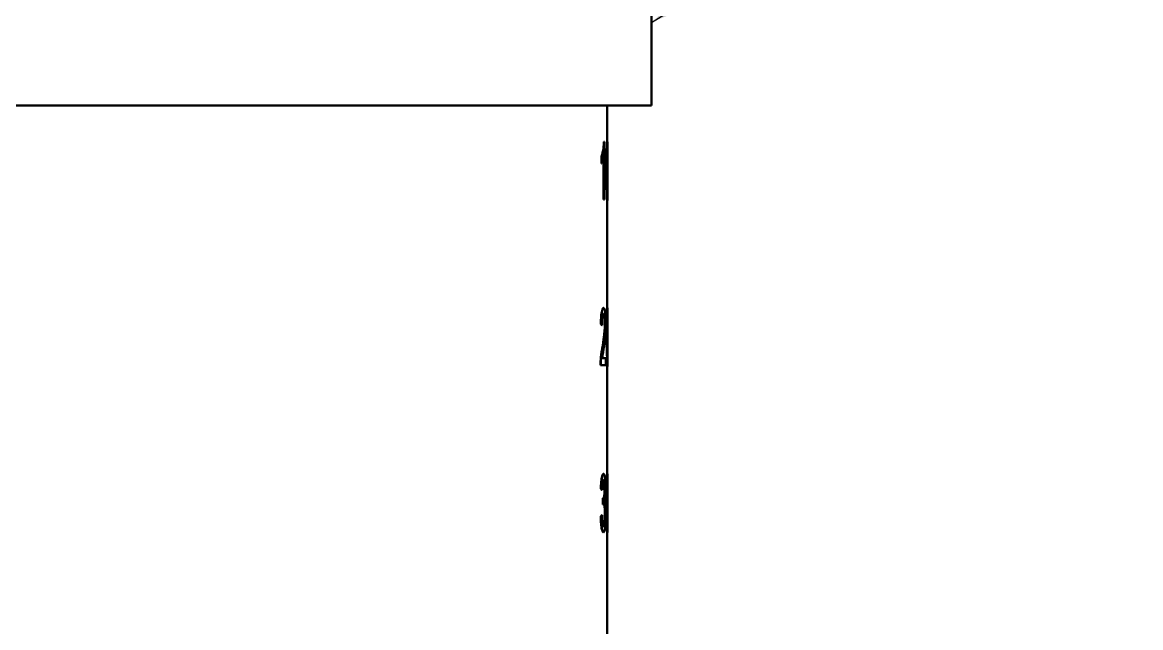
# Model space of a CAD drawing. Header units: millimetres. Extents: x -2015 to 3360, y -4745 to 2376.
# Drawn here: x 2660.6 to 2727.8, y 1771.9 to 1808.3 of the extents above; entities that cross this region are included whole.
import ezdxf

# ---------------------------------------------------------------- set-up
doc = ezdxf.new("R2010")
doc.units = ezdxf.units.MM
doc.header["$LTSCALE"] = 8
doc.layers.add('Symbol (ISO)', color=7, linetype='Continuous', lineweight=25)
doc.layers.add('Visible (ISO)', color=7, linetype='Continuous', lineweight=50)
doc.styles.add('Note Text (ISO)', font='tahoma.ttf')
doc.dimstyles.new('Default - Method 1b (ISO)$7', dxfattribs={"dimscale": 8, "dimtxt": 3.5, "dimasz": 2.5, "dimexe": 3.175, "dimexo": 0, "dimgap": 0.762, "dimtad": 1, "dimtoh": 1, "dimrnd": 1e-08, "dimtxsty": 'Note Text (ISO)', "dimcen": 0.09, "dimdle": 10, "dimclrd": 256, "dimclre": 256, "dimclrt": 256, "dimazin": 2, "dimtfac": 1, "dimtmove": 0, "dimatfit": 3, "dimfxl": 1, "dimtolj": 1, "dimlwd": -1, "dimlwe": -1, "dimarcsym": 0})

msp = doc.modelspace()

# ---------------------------------------------------------------- linework, layer by layer
at = {"layer": 'Visible (ISO)'}
for p, q in [((2698.443, 1818.305), (2698.443, 1808.305)), ((2698.443, 1808.305), (2698.443, 1803.305)), ((2653.443, 1803.305), (2698.443, 1803.305)), ((2695.793, 1803.305), (2695.793, 1801.112)), ((2695.59, 1801.112), (2695.6, 1801.112)), ((2695.632, 1801.112), (2695.6, 1801.112)), ((2695.632, 1801.112), (2695.632, 1797.664)), ((2695.792, 1801.112), (2695.802, 1801.112)), ((2695.803, 1800.715), (2695.803, 1801.076)), ((2695.571, 1797.664), (2695.571, 1800.27)), ((2695.581, 1797.664), (2695.581, 1800.338)), ((2695.793, 1800.456), (2695.793, 1798.259)), ((2695.448, 1799.823), (2695.448, 1800.242)), ((2695.448, 1800.242), (2695.458, 1800.242)), ((2695.448, 1799.823), (2695.458, 1799.823)), ((2695.458, 1799.823), (2695.458, 1800.242)), ((2695.571, 1797.664), (2695.581, 1797.664)), ((2695.581, 1797.664), (2695.632, 1797.664)), ((2695.792, 1797.599), (2695.802, 1797.599)), ((2695.793, 1797.599), (2695.793, 1791.134)), ((2695.803, 1797.624), (2695.803, 1798.006)), ((2695.567, 1791.134), (2695.577, 1791.134)), ((2695.792, 1791.134), (2695.802, 1791.134)), ((2695.803, 1790.737), (2695.803, 1791.098)), ((2695.793, 1790.478), (2695.793, 1788.281)), ((2695.398, 1790.151), (2695.408, 1790.151)), ((2695.468, 1790.103), (2695.478, 1790.103)), ((2695.384, 1787.686), (2695.393, 1787.686)), ((2695.393, 1787.686), (2695.695, 1787.686)), ((2695.695, 1788.105), (2695.491, 1788.105)), ((2695.695, 1788.105), (2695.695, 1787.686)), ((2695.792, 1787.621), (2695.802, 1787.621)), ((2695.793, 1787.621), (2695.793, 1781.156)), ((2695.803, 1787.646), (2695.803, 1788.028)), ((2695.559, 1781.156), (2695.569, 1781.156)), ((2695.792, 1781.156), (2695.802, 1781.156)), ((2695.803, 1780.759), (2695.803, 1781.12)), ((2695.402, 1780.266), (2695.412, 1780.266)), ((2695.471, 1780.189), (2695.481, 1780.189)), ((2695.793, 1780.5), (2695.793, 1778.302)), ((2695.532, 1779.706), (2695.542, 1779.706)), ((2695.634, 1779.565), (2695.634, 1779.555)), ((2695.525, 1779.319), (2695.535, 1779.319)), ((2695.395, 1778.616), (2695.404, 1778.616)), ((2695.465, 1778.674), (2695.474, 1778.674)), ((2695.561, 1777.643), (2695.571, 1777.643)), ((2695.792, 1777.643), (2695.802, 1777.643)), ((2695.793, 1777.643), (2695.793, 1771.178)), ((2695.803, 1777.668), (2695.803, 1778.049))]:
    msp.add_line(p, q, dxfattribs=at)
for centre, major_axis, ratio, start_param, end_param in [((2695.93, 1799.353), (0, 6.485), 0.020231, 1.493217, 1.570732), ((2696.033, 1799.353), (0, -6.213), 0.03961, 4.712454, 4.792693), ((2695.796, 1798.24), (0.006, -0.286), 0.012188, 5.881178, 6.282863), ((2676.099, 1790.127), (19.694, -0.508), 0.130897, 0.185372, 0.20396), ((2676.099, 1790.127), (19.704, -0.508), 0.130831, 0.18537, 0.203958), ((2695.93, 1789.375), (0, 6.485), 0.020231, 1.493217, 1.570732), ((2696.033, 1789.375), (0, -6.213), 0.03961, 4.712454, 4.792693), ((2695.796, 1788.262), (0.006, -0.286), 0.012188, 5.881178, 6.282863), ((2695.557, 1780.51), (-0.004, -0.291), 0.191927, 2.770928, 3.057857), ((2695.567, 1780.51), (-0.004, -0.291), 0.192037, 2.770793, 3.144147), ((2675.587, 1780.227), (20.205, -0.819), 0.203825, 0.18703, 0.205376), ((2675.588, 1780.227), (20.215, -0.819), 0.203724, 0.187025, 0.205372), ((1562.407, 1779.339), (-81.704, -1354.073), 0.834843, 1.621113, 1.621398), ((2695.304, 1781.81), (0.234, -2.104), 0.162796, 6.265102, 6.332271), ((1662.967, 1780.282), (-62.825, -1292.778), 0.79745, 1.608786, 1.609085), ((2695.346, 1781.513), (0.202, -1.807), 0.175645, 6.263566, 6.336098), ((2695.518, 1780.464), (0.029, -0.755), 0.158979, 0.06253, 0.181432), ((2695.533, 1780.349), (0.024, -0.64), 0.172194, 0.065883, 0.19562), ((2695.56, 1780.062), (0.006, -0.347), 0.168335, 0.199099, 0.400256), ((2695.589, 1780.148), (-0.004, -0.371), 0.131391, 1.10236, 1.382204), ((2695.93, 1779.397), (0, 6.485), 0.020231, 1.493217, 1.570732), ((2695.447, 1777.753), (-0.151, -1.606), 0.157964, 3.286211, 3.378888), ((2696.033, 1779.397), (0, -6.213), 0.03961, 4.712454, 4.792693), ((2675.943, 1778.645), (19.85, 0.621), 0.157223, 6.077548, 6.09606), ((2675.943, 1778.645), (19.86, 0.621), 0.157144, 6.07755, 6.096063), ((2695.796, 1778.284), (0.006, -0.286), 0.012188, 5.881178, 6.282863)]:
    msp.add_ellipse(centre, major_axis=major_axis, ratio=ratio, start_param=start_param, end_param=end_param, dxfattribs=at)
for points, knots in [([(2695.556, 1800.756), (2695.563, 1800.81), (2695.57, 1800.867), (2695.581, 1800.986), (2695.586, 1801.048), (2695.59, 1801.112)], [0, 0, 0, 0, 0.02118528, 0.02118528, 0.04215788, 0.04215788, 0.04215788, 0.04215788]), ([(2695.566, 1800.756), (2695.573, 1800.81), (2695.579, 1800.867), (2695.591, 1800.986), (2695.595, 1801.048), (2695.6, 1801.112)], [0, 0, 0, 0, 0.02118948, 0.02118948, 0.04216469, 0.04216469, 0.04216469, 0.04216469]), ([(2695.772, 1800.677), (2695.774, 1800.76), (2695.777, 1800.836), (2695.78, 1800.9), (2695.783, 1800.965), (2695.785, 1801.018), (2695.788, 1801.057)], [-2.6561201, -2.6561201, -2.6561201, -2.6561201, -2.3272292, -2.3272292, -2.3272292, -1.9983383, -1.9983383, -1.9983383, -1.9983383]), ([(2695.782, 1800.677), (2695.784, 1800.761), (2695.787, 1800.836), (2695.793, 1800.965), (2695.795, 1801.018), (2695.798, 1801.057)], [0, 0, 0, 0, 0.02907119, 0.02907119, 0.05883924, 0.05883924, 0.05883924, 0.05883924]), ([(2695.798, 1801.057), (2695.799, 1801.075), (2695.8, 1801.089), (2695.801, 1801.107), (2695.802, 1801.112), (2695.802, 1801.112)], [0, 0, 0, 0, 0.014091, 0.014091, 0.02827231, 0.02827231, 0.02827231, 0.02827231]), ([(2695.802, 1801.112), (2695.803, 1801.112), (2695.803, 1801.108), (2695.803, 1801.094), (2695.803, 1801.086), (2695.803, 1801.076)], [0, 0, 0, 0, 0.01087225, 0.01087225, 0.01935181, 0.01935181, 0.01935181, 0.01935181]), ([(2695.764, 1800.266), (2695.765, 1800.338), (2695.766, 1800.408), (2695.769, 1800.546), (2695.77, 1800.613), (2695.772, 1800.677)], [0, 0, 0, 0, 0.02195783, 0.02195783, 0.04408733, 0.04408733, 0.04408733, 0.04408733]), ([(2695.769, 1799.353), (2695.769, 1799.506), (2695.769, 1799.659), (2695.771, 1799.964), (2695.773, 1800.116), (2695.774, 1800.266)], [0, 0, 0, 0, 0.04594796, 0.04594796, 0.09196619, 0.09196619, 0.09196619, 0.09196619]), ([(2695.774, 1800.266), (2695.775, 1800.338), (2695.776, 1800.408), (2695.779, 1800.546), (2695.78, 1800.613), (2695.782, 1800.677)], [0, 0, 0, 0, 0.02195878, 0.02195878, 0.04409052, 0.04409052, 0.04409052, 0.04409052]), ([(2695.793, 1800.424), (2695.792, 1800.368), (2695.791, 1800.311), (2695.79, 1800.195), (2695.789, 1800.136), (2695.789, 1800.076)], [0, 0, 0, 0, 0.0182188, 0.0182188, 0.03633571, 0.03633571, 0.03633571, 0.03633571]), ([(2695.802, 1800.757), (2695.802, 1800.757), (2695.802, 1800.754), (2695.801, 1800.741), (2695.8, 1800.732), (2695.8, 1800.719)], [0, 0, 0, 0, 0.00835341, 0.00835341, 0.01663391, 0.01663391, 0.01663391, 0.01663391]), ([(2695.8, 1800.168), (2695.8, 1800.222), (2695.801, 1800.274), (2695.801, 1800.377), (2695.801, 1800.428), (2695.802, 1800.477)], [0, 0, 0, 0, 0.01633595, 0.01633595, 0.03276173, 0.03276173, 0.03276173, 0.03276173]), ([(2695.803, 1800.733), (2695.803, 1800.741), (2695.803, 1800.747), (2695.803, 1800.755), (2695.802, 1800.757), (2695.802, 1800.757)], [0, 0, 0, 0, 0.00749917, 0.00749917, 0.01503178, 0.01503178, 0.01503178, 0.01503178]), ([(2695.802, 1800.477), (2695.802, 1800.501), (2695.802, 1800.525), (2695.802, 1800.57), (2695.802, 1800.591), (2695.803, 1800.612)], [0, 0, 0, 0, 0.00814539, 0.00814539, 0.01637582, 0.01637582, 0.01637582, 0.01637582]), ([(2695.803, 1800.612), (2695.803, 1800.639), (2695.803, 1800.663), (2695.803, 1800.704), (2695.803, 1800.721), (2695.803, 1800.733)], [0, 0, 0, 0, 0.01121573, 0.01121573, 0.02263574, 0.02263574, 0.02263574, 0.02263574]), ([(2695.542, 1800.112), (2695.53, 1800.055), (2695.517, 1800.003), (2695.489, 1799.907), (2695.474, 1799.862), (2695.458, 1799.823)], [0, 0, 0, 0, 0.02798235, 0.02798235, 0.05618723, 0.05618723, 0.05618723, 0.05618723]), ([(2695.789, 1800.076), (2695.788, 1799.956), (2695.788, 1799.836), (2695.787, 1799.595), (2695.787, 1799.474), (2695.787, 1799.353)], [0, 0, 0, 0, 0.0362469, 0.0362469, 0.07249386, 0.07249386, 0.07249386, 0.07249386]), ([(2695.799, 1799.855), (2695.799, 1799.908), (2695.799, 1799.96), (2695.8, 1800.065), (2695.8, 1800.117), (2695.8, 1800.168)], [0, 0, 0, 0, 0.01585173, 0.01585173, 0.03170337, 0.03170337, 0.03170337, 0.03170337]), ([(2695.795, 1797.77), (2695.792, 1797.882), (2695.789, 1798.001), (2695.783, 1798.252), (2695.78, 1798.382), (2695.775, 1798.651), (2695.773, 1798.788), (2695.77, 1799.069), (2695.769, 1799.211), (2695.769, 1799.353)], [0, 0, 0, 0, 0.0436851, 0.0436851, 0.0868429, 0.0868429, 0.129592, 0.129592, 0.1722832, 0.1722832, 0.1722832, 0.1722832]), ([(2695.8, 1798.626), (2695.799, 1798.746), (2695.799, 1798.867), (2695.799, 1799.11), (2695.799, 1799.231), (2695.799, 1799.353)], [0, 0, 0, 0, 0.0364797, 0.0364797, 0.07295946, 0.07295946, 0.07295946, 0.07295946]), ([(2695.788, 1798.855), (2695.788, 1798.803), (2695.788, 1798.751), (2695.789, 1798.647), (2695.789, 1798.595), (2695.79, 1798.544)], [0, 0, 0, 0, 0.01574971, 0.01574971, 0.03149932, 0.03149932, 0.03149932, 0.03149932]), ([(2695.79, 1798.544), (2695.79, 1798.491), (2695.791, 1798.438), (2695.792, 1798.335), (2695.793, 1798.284), (2695.793, 1798.235)], [0, 0, 0, 0, 0.01636565, 0.01636565, 0.03281947, 0.03281947, 0.03281947, 0.03281947]), ([(2695.793, 1798.235), (2695.794, 1798.21), (2695.794, 1798.187), (2695.795, 1798.142), (2695.796, 1798.12), (2695.796, 1798.1)], [0, 0, 0, 0, 0.00816866, 0.00816866, 0.016422, 0.016422, 0.016422, 0.016422]), ([(2695.801, 1798.282), (2695.801, 1798.336), (2695.801, 1798.393), (2695.8, 1798.508), (2695.8, 1798.567), (2695.8, 1798.626)], [0, 0, 0, 0, 0.0180603, 0.0180603, 0.03601367, 0.03601367, 0.03601367, 0.03601367]), ([(2695.803, 1797.992), (2695.803, 1798.023), (2695.803, 1798.065), (2695.802, 1798.163), (2695.802, 1798.22), (2695.801, 1798.282)], [0, 0, 0, 0, 0.02103243, 0.02103243, 0.04155381, 0.04155381, 0.04155381, 0.04155381]), ([(2695.792, 1797.599), (2695.791, 1797.599), (2695.79, 1797.615), (2695.789, 1797.644), (2695.788, 1797.674), (2695.786, 1797.717), (2695.785, 1797.77)], [1.5707963, 1.5707963, 1.5707963, 1.5707963, 2.0280071, 2.0280071, 2.0280071, 2.4852179, 2.4852179, 2.4852179, 2.4852179]), ([(2695.802, 1797.599), (2695.802, 1797.599), (2695.801, 1797.603), (2695.8, 1797.618), (2695.8, 1797.63), (2695.798, 1797.659), (2695.798, 1797.677), (2695.796, 1797.72), (2695.795, 1797.744), (2695.795, 1797.77)], [0, 0, 0, 0, 0.01084531, 0.01084531, 0.02160922, 0.02160922, 0.03223192, 0.03223192, 0.04267677, 0.04267677, 0.04267677, 0.04267677]), ([(2695.796, 1798.1), (2695.797, 1798.072), (2695.798, 1798.047), (2695.799, 1798.006), (2695.8, 1797.989), (2695.8, 1797.977)], [0, 0, 0, 0, 0.01135824, 0.01135824, 0.0229261, 0.0229261, 0.0229261, 0.0229261]), ([(2695.802, 1797.954), (2695.802, 1797.954), (2695.803, 1797.957), (2695.803, 1797.97), (2695.803, 1797.979), (2695.803, 1797.992)], [0, 0, 0, 0, 0.00840975, 0.00840975, 0.01674845, 0.01674845, 0.01674845, 0.01674845]), ([(2695.803, 1797.624), (2695.803, 1797.62), (2695.803, 1797.617), (2695.803, 1797.604), (2695.803, 1797.599), (2695.802, 1797.599)], [0.00946468, 0.00946468, 0.00946468, 0.00946468, 0.0142434, 0.0142434, 0.02857688, 0.02857688, 0.02857688, 0.02857688]), ([(2695.772, 1790.699), (2695.774, 1790.782), (2695.777, 1790.858), (2695.78, 1790.922), (2695.783, 1790.986), (2695.785, 1791.04), (2695.788, 1791.079)], [-2.6561201, -2.6561201, -2.6561201, -2.6561201, -2.3272292, -2.3272292, -2.3272292, -1.9983383, -1.9983383, -1.9983383, -1.9983383]), ([(2695.782, 1790.699), (2695.784, 1790.783), (2695.787, 1790.858), (2695.793, 1790.987), (2695.795, 1791.04), (2695.798, 1791.079)], [0, 0, 0, 0, 0.02907119, 0.02907119, 0.05883924, 0.05883924, 0.05883924, 0.05883924]), ([(2695.798, 1791.079), (2695.799, 1791.097), (2695.8, 1791.11), (2695.801, 1791.129), (2695.802, 1791.134), (2695.802, 1791.134)], [0, 0, 0, 0, 0.014091, 0.014091, 0.02827231, 0.02827231, 0.02827231, 0.02827231]), ([(2695.802, 1791.134), (2695.803, 1791.134), (2695.803, 1791.13), (2695.803, 1791.116), (2695.803, 1791.108), (2695.803, 1791.098)], [0, 0, 0, 0, 0.01087225, 0.01087225, 0.01935181, 0.01935181, 0.01935181, 0.01935181]), ([(2695.408, 1790.151), (2695.409, 1790.241), (2695.412, 1790.331), (2695.422, 1790.506), (2695.428, 1790.591), (2695.436, 1790.673)], [0, 0, 0, 0, 0.02710027, 0.02710027, 0.05439529, 0.05439529, 0.05439529, 0.05439529]), ([(2695.491, 1790.47), (2695.487, 1790.412), (2695.484, 1790.351), (2695.479, 1790.228), (2695.478, 1790.165), (2695.478, 1790.103)], [0, 0, 0, 0, 0.0189399, 0.0189399, 0.03777382, 0.03777382, 0.03777382, 0.03777382]), ([(2695.508, 1790.61), (2695.504, 1790.589), (2695.501, 1790.567), (2695.496, 1790.52), (2695.493, 1790.496), (2695.491, 1790.47)], [0, 0, 0, 0, 0.00850031, 0.00850031, 0.01688808, 0.01688808, 0.01688808, 0.01688808]), ([(2695.545, 1790.748), (2695.539, 1790.734), (2695.532, 1790.715), (2695.519, 1790.668), (2695.513, 1790.641), (2695.508, 1790.61)], [0, 0, 0, 0, 0.01338593, 0.01338593, 0.02654888, 0.02654888, 0.02654888, 0.02654888]), ([(2695.575, 1790.779), (2695.57, 1790.779), (2695.565, 1790.777), (2695.555, 1790.766), (2695.55, 1790.759), (2695.545, 1790.748)], [0, 0, 0, 0, 0.00962828, 0.00962828, 0.01921426, 0.01921426, 0.01921426, 0.01921426]), ([(2695.612, 1790.721), (2695.607, 1790.74), (2695.601, 1790.754), (2695.589, 1790.774), (2695.582, 1790.779), (2695.575, 1790.779)], [0, 0, 0, 0, 0.01308837, 0.01308837, 0.02628529, 0.02628529, 0.02628529, 0.02628529]), ([(2695.623, 1790.611), (2695.62, 1790.634), (2695.617, 1790.654), (2695.61, 1790.691), (2695.606, 1790.707), (2695.603, 1790.721)], [0, 0, 0, 0, 0.00922827, 0.00922827, 0.01858188, 0.01858188, 0.01858188, 0.01858188]), ([(2695.633, 1790.611), (2695.63, 1790.634), (2695.627, 1790.654), (2695.62, 1790.691), (2695.616, 1790.707), (2695.612, 1790.721)], [0, 0, 0, 0, 0.00923096, 0.00923096, 0.01858811, 0.01858811, 0.01858811, 0.01858811]), ([(2695.635, 1790.477), (2695.633, 1790.501), (2695.632, 1790.525), (2695.628, 1790.57), (2695.625, 1790.591), (2695.623, 1790.611)], [0, 0, 0, 0, 0.00815466, 0.00815466, 0.01640091, 0.01640091, 0.01640091, 0.01640091]), ([(2695.645, 1790.477), (2695.643, 1790.501), (2695.642, 1790.525), (2695.638, 1790.57), (2695.635, 1790.591), (2695.633, 1790.611)], [0, 0, 0, 0, 0.00815574, 0.00815574, 0.01640368, 0.01640368, 0.01640368, 0.01640368]), ([(2695.643, 1790.187), (2695.643, 1790.237), (2695.643, 1790.286), (2695.64, 1790.384), (2695.638, 1790.432), (2695.635, 1790.477)], [0, 0, 0, 0, 0.01497117, 0.01497117, 0.03004725, 0.03004725, 0.03004725, 0.03004725]), ([(2695.639, 1789.968), (2695.641, 1790.004), (2695.642, 1790.04), (2695.643, 1790.113), (2695.643, 1790.15), (2695.643, 1790.187)], [0, 0, 0, 0, 0.01110453, 0.01110453, 0.02217218, 0.02217218, 0.02217218, 0.02217218]), ([(2695.653, 1790.187), (2695.653, 1790.237), (2695.653, 1790.286), (2695.65, 1790.384), (2695.648, 1790.432), (2695.645, 1790.477)], [0, 0, 0, 0, 0.01497135, 0.01497135, 0.03004836, 0.03004836, 0.03004836, 0.03004836]), ([(2695.649, 1789.968), (2695.65, 1790.004), (2695.651, 1790.04), (2695.653, 1790.113), (2695.653, 1790.15), (2695.653, 1790.187)], [0, 0, 0, 0, 0.01110487, 0.01110487, 0.02217261, 0.02217261, 0.02217261, 0.02217261]), ([(2695.695, 1790.182), (2695.695, 1790.259), (2695.694, 1790.336), (2695.691, 1790.486), (2695.688, 1790.559), (2695.684, 1790.629)], [-0.04608364, -0.04608364, -0.04608364, -0.04608364, -0.02304046, -0.02304046, 0, 0, 0, 0]), ([(2695.692, 1789.928), (2695.692, 1789.935), (2695.692, 1789.943), (2695.694, 1790.026), (2695.695, 1790.104), (2695.695, 1790.182)], [-0.02572457, -0.02572457, -0.02572457, -0.02572457, -0.02338672, -0.02338672, 0, 0, 0, 0]), ([(2695.764, 1790.288), (2695.765, 1790.36), (2695.766, 1790.43), (2695.769, 1790.568), (2695.77, 1790.635), (2695.772, 1790.699)], [0, 0, 0, 0, 0.02195783, 0.02195783, 0.04408733, 0.04408733, 0.04408733, 0.04408733]), ([(2695.769, 1789.375), (2695.769, 1789.528), (2695.769, 1789.681), (2695.771, 1789.986), (2695.773, 1790.138), (2695.774, 1790.288)], [0, 0, 0, 0, 0.04594796, 0.04594796, 0.09196619, 0.09196619, 0.09196619, 0.09196619]), ([(2695.774, 1790.288), (2695.775, 1790.36), (2695.776, 1790.43), (2695.779, 1790.568), (2695.78, 1790.635), (2695.782, 1790.699)], [0, 0, 0, 0, 0.02195878, 0.02195878, 0.04409052, 0.04409052, 0.04409052, 0.04409052]), ([(2695.793, 1790.446), (2695.792, 1790.39), (2695.791, 1790.333), (2695.79, 1790.217), (2695.789, 1790.157), (2695.789, 1790.098)], [0, 0, 0, 0, 0.0182188, 0.0182188, 0.03633571, 0.03633571, 0.03633571, 0.03633571]), ([(2695.799, 1789.877), (2695.799, 1789.93), (2695.799, 1789.982), (2695.8, 1790.087), (2695.8, 1790.139), (2695.8, 1790.19)], [0, 0, 0, 0, 0.01585173, 0.01585173, 0.03170337, 0.03170337, 0.03170337, 0.03170337]), ([(2695.802, 1790.779), (2695.802, 1790.779), (2695.802, 1790.776), (2695.801, 1790.763), (2695.8, 1790.754), (2695.8, 1790.741)], [0, 0, 0, 0, 0.00835341, 0.00835341, 0.01663391, 0.01663391, 0.01663391, 0.01663391]), ([(2695.8, 1790.19), (2695.8, 1790.244), (2695.801, 1790.296), (2695.801, 1790.399), (2695.801, 1790.45), (2695.802, 1790.499)], [0, 0, 0, 0, 0.01633595, 0.01633595, 0.03276173, 0.03276173, 0.03276173, 0.03276173]), ([(2695.803, 1790.755), (2695.803, 1790.763), (2695.803, 1790.769), (2695.803, 1790.777), (2695.802, 1790.779), (2695.802, 1790.779)], [0, 0, 0, 0, 0.00749917, 0.00749917, 0.01503178, 0.01503178, 0.01503178, 0.01503178]), ([(2695.802, 1790.499), (2695.802, 1790.523), (2695.802, 1790.547), (2695.802, 1790.592), (2695.802, 1790.613), (2695.803, 1790.633)], [0, 0, 0, 0, 0.00814539, 0.00814539, 0.01637582, 0.01637582, 0.01637582, 0.01637582]), ([(2695.803, 1790.633), (2695.803, 1790.661), (2695.803, 1790.685), (2695.803, 1790.726), (2695.803, 1790.743), (2695.803, 1790.755)], [0, 0, 0, 0, 0.01121573, 0.01121573, 0.02263574, 0.02263574, 0.02263574, 0.02263574]), ([(2695.582, 1789.331), (2695.587, 1789.373), (2695.593, 1789.416), (2695.603, 1789.504), (2695.608, 1789.548), (2695.613, 1789.593)], [0, 0, 0, 0, 0.01717404, 0.01717404, 0.03434812, 0.03434812, 0.03434812, 0.03434812]), ([(2695.591, 1789.331), (2695.597, 1789.373), (2695.603, 1789.416), (2695.613, 1789.504), (2695.618, 1789.548), (2695.623, 1789.593)], [0, 0, 0, 0, 0.0171785, 0.0171785, 0.03435672, 0.03435672, 0.03435672, 0.03435672]), ([(2695.613, 1789.593), (2695.619, 1789.649), (2695.624, 1789.709), (2695.633, 1789.835), (2695.636, 1789.901), (2695.639, 1789.968)], [0, 0, 0, 0, 0.02148447, 0.02148447, 0.0427287, 0.0427287, 0.0427287, 0.0427287]), ([(2695.623, 1789.593), (2695.629, 1789.649), (2695.634, 1789.709), (2695.643, 1789.835), (2695.646, 1789.901), (2695.649, 1789.968)], [0, 0, 0, 0, 0.02148823, 0.02148823, 0.04273444, 0.04273444, 0.04273444, 0.04273444]), ([(2695.692, 1789.928), (2695.69, 1789.856), (2695.687, 1789.785), (2695.681, 1789.647), (2695.677, 1789.581), (2695.672, 1789.516)], [0, 0, 0, 0, 0.02228435, 0.02228435, 0.04474709, 0.04474709, 0.04474709, 0.04474709]), ([(2695.789, 1790.098), (2695.788, 1789.978), (2695.788, 1789.858), (2695.787, 1789.617), (2695.787, 1789.496), (2695.787, 1789.375)], [0, 0, 0, 0, 0.0362469, 0.0362469, 0.07249386, 0.07249386, 0.07249386, 0.07249386]), ([(2695.535, 1789.027), (2695.543, 1789.076), (2695.552, 1789.126), (2695.567, 1789.227), (2695.574, 1789.279), (2695.582, 1789.331)], [0, 0, 0, 0, 0.02143014, 0.02143014, 0.0428022, 0.0428022, 0.0428022, 0.0428022]), ([(2695.545, 1789.027), (2695.553, 1789.076), (2695.561, 1789.126), (2695.577, 1789.227), (2695.584, 1789.279), (2695.591, 1789.331)], [0, 0, 0, 0, 0.02143745, 0.02143745, 0.04281562, 0.04281562, 0.04281562, 0.04281562]), ([(2695.64, 1789.168), (2695.629, 1789.072), (2695.617, 1788.977), (2695.59, 1788.792), (2695.576, 1788.701), (2695.561, 1788.611)], [0, 0, 0, 0, 0.03910221, 0.03910221, 0.07833304, 0.07833304, 0.07833304, 0.07833304]), ([(2695.795, 1787.792), (2695.792, 1787.904), (2695.789, 1788.023), (2695.783, 1788.274), (2695.78, 1788.404), (2695.775, 1788.673), (2695.773, 1788.81), (2695.77, 1789.091), (2695.769, 1789.233), (2695.769, 1789.375)], [0, 0, 0, 0, 0.0436851, 0.0436851, 0.0868429, 0.0868429, 0.129592, 0.129592, 0.1722832, 0.1722832, 0.1722832, 0.1722832]), ([(2695.788, 1788.877), (2695.788, 1788.825), (2695.788, 1788.773), (2695.789, 1788.669), (2695.789, 1788.617), (2695.79, 1788.566)], [0, 0, 0, 0, 0.01574971, 0.01574971, 0.03149932, 0.03149932, 0.03149932, 0.03149932]), ([(2695.8, 1788.648), (2695.799, 1788.768), (2695.799, 1788.889), (2695.799, 1789.132), (2695.799, 1789.253), (2695.799, 1789.375)], [0, 0, 0, 0, 0.0364797, 0.0364797, 0.07295946, 0.07295946, 0.07295946, 0.07295946]), ([(2695.389, 1787.915), (2695.392, 1787.979), (2695.396, 1788.041), (2695.406, 1788.163), (2695.412, 1788.223), (2695.418, 1788.28)], [0, 0, 0, 0, 0.01964817, 0.01964817, 0.03944231, 0.03944231, 0.03944231, 0.03944231]), ([(2695.399, 1787.915), (2695.402, 1787.979), (2695.406, 1788.041), (2695.416, 1788.163), (2695.422, 1788.223), (2695.428, 1788.28)], [0, 0, 0, 0, 0.01964916, 0.01964916, 0.03944538, 0.03944538, 0.03944538, 0.03944538]), ([(2695.512, 1788.294), (2695.508, 1788.265), (2695.504, 1788.235), (2695.497, 1788.171), (2695.494, 1788.138), (2695.491, 1788.105)], [0, 0, 0, 0, 0.01133167, 0.01133167, 0.02256835, 0.02256835, 0.02256835, 0.02256835]), ([(2695.79, 1788.566), (2695.79, 1788.513), (2695.791, 1788.46), (2695.792, 1788.357), (2695.793, 1788.306), (2695.793, 1788.257)], [0, 0, 0, 0, 0.01636565, 0.01636565, 0.03281947, 0.03281947, 0.03281947, 0.03281947]), ([(2695.793, 1788.257), (2695.794, 1788.232), (2695.794, 1788.209), (2695.795, 1788.164), (2695.796, 1788.142), (2695.796, 1788.122)], [0, 0, 0, 0, 0.00816866, 0.00816866, 0.016422, 0.016422, 0.016422, 0.016422]), ([(2695.801, 1788.304), (2695.801, 1788.358), (2695.801, 1788.415), (2695.8, 1788.53), (2695.8, 1788.588), (2695.8, 1788.648)], [0, 0, 0, 0, 0.0180603, 0.0180603, 0.03601367, 0.03601367, 0.03601367, 0.03601367]), ([(2695.803, 1788.014), (2695.803, 1788.045), (2695.803, 1788.087), (2695.802, 1788.185), (2695.802, 1788.242), (2695.801, 1788.304)], [0, 0, 0, 0, 0.02103243, 0.02103243, 0.04155381, 0.04155381, 0.04155381, 0.04155381]), ([(2695.384, 1787.686), (2695.384, 1787.724), (2695.384, 1787.763), (2695.386, 1787.84), (2695.387, 1787.878), (2695.389, 1787.915)], [0, 0, 0, 0, 0.01157747, 0.01157747, 0.02315468, 0.02315468, 0.02315468, 0.02315468]), ([(2695.393, 1787.686), (2695.393, 1787.724), (2695.394, 1787.763), (2695.396, 1787.84), (2695.397, 1787.878), (2695.399, 1787.915)], [0, 0, 0, 0, 0.01157759, 0.01157759, 0.02315493, 0.02315493, 0.02315493, 0.02315493]), ([(2695.792, 1787.621), (2695.791, 1787.621), (2695.79, 1787.637), (2695.789, 1787.666), (2695.788, 1787.696), (2695.786, 1787.739), (2695.785, 1787.792)], [1.5707963, 1.5707963, 1.5707963, 1.5707963, 2.0280071, 2.0280071, 2.0280071, 2.4852179, 2.4852179, 2.4852179, 2.4852179]), ([(2695.802, 1787.621), (2695.802, 1787.621), (2695.801, 1787.625), (2695.8, 1787.64), (2695.8, 1787.652), (2695.798, 1787.681), (2695.798, 1787.699), (2695.796, 1787.741), (2695.795, 1787.765), (2695.795, 1787.792)], [0, 0, 0, 0, 0.01084531, 0.01084531, 0.02160922, 0.02160922, 0.03223192, 0.03223192, 0.04267677, 0.04267677, 0.04267677, 0.04267677]), ([(2695.796, 1788.122), (2695.797, 1788.094), (2695.798, 1788.069), (2695.799, 1788.028), (2695.8, 1788.011), (2695.8, 1787.999)], [0, 0, 0, 0, 0.01135824, 0.01135824, 0.0229261, 0.0229261, 0.0229261, 0.0229261]), ([(2695.802, 1787.976), (2695.802, 1787.976), (2695.803, 1787.979), (2695.803, 1787.992), (2695.803, 1788.001), (2695.803, 1788.014)], [0, 0, 0, 0, 0.00840975, 0.00840975, 0.01674845, 0.01674845, 0.01674845, 0.01674845]), ([(2695.803, 1787.646), (2695.803, 1787.642), (2695.803, 1787.639), (2695.803, 1787.626), (2695.803, 1787.621), (2695.802, 1787.621)], [0.00946468, 0.00946468, 0.00946468, 0.00946468, 0.0142434, 0.0142434, 0.02857688, 0.02857688, 0.02857688, 0.02857688]), ([(2695.471, 1780.934), (2695.48, 1780.976), (2695.489, 1781.012), (2695.508, 1781.074), (2695.518, 1781.099), (2695.528, 1781.117)], [0, 0, 0, 0, 0.01843713, 0.01843713, 0.03716213, 0.03716213, 0.03716213, 0.03716213]), ([(2695.543, 1780.77), (2695.537, 1780.757), (2695.532, 1780.739), (2695.521, 1780.696), (2695.516, 1780.671), (2695.512, 1780.642)], [0, 0, 0, 0, 0.01151194, 0.01151194, 0.0228154, 0.0228154, 0.0228154, 0.0228154]), ([(2695.518, 1781.117), (2695.525, 1781.13), (2695.532, 1781.14), (2695.545, 1781.152), (2695.552, 1781.156), (2695.559, 1781.156)], [0, 0, 0, 0, 0.01281702, 0.01281702, 0.0256825, 0.0256825, 0.0256825, 0.0256825]), ([(2695.528, 1781.117), (2695.535, 1781.13), (2695.542, 1781.14), (2695.555, 1781.152), (2695.562, 1781.156), (2695.569, 1781.156)], [0, 0, 0, 0, 0.01282354, 0.01282354, 0.02569586, 0.02569586, 0.02569586, 0.02569586]), ([(2695.571, 1780.801), (2695.566, 1780.801), (2695.561, 1780.799), (2695.552, 1780.788), (2695.548, 1780.78), (2695.543, 1780.77)], [0, 0, 0, 0, 0.0087998, 0.0087998, 0.01755318, 0.01755318, 0.01755318, 0.01755318]), ([(2695.569, 1781.156), (2695.576, 1781.156), (2695.583, 1781.152), (2695.597, 1781.137), (2695.603, 1781.126), (2695.609, 1781.111)], [0, 0, 0, 0, 0.01397682, 0.01397682, 0.02789248, 0.02789248, 0.02789248, 0.02789248]), ([(2695.62, 1780.662), (2695.616, 1780.689), (2695.611, 1780.713), (2695.602, 1780.753), (2695.596, 1780.769), (2695.591, 1780.781)], [0, 0, 0, 0, 0.0118357, 0.0118357, 0.02386304, 0.02386304, 0.02386304, 0.02386304]), ([(2695.772, 1780.721), (2695.774, 1780.804), (2695.777, 1780.879), (2695.78, 1780.944), (2695.783, 1781.008), (2695.785, 1781.062), (2695.788, 1781.1)], [-2.6561201, -2.6561201, -2.6561201, -2.6561201, -2.3272292, -2.3272292, -2.3272292, -1.9983383, -1.9983383, -1.9983383, -1.9983383]), ([(2695.782, 1780.721), (2695.784, 1780.805), (2695.787, 1780.88), (2695.793, 1781.009), (2695.795, 1781.062), (2695.798, 1781.1)], [0, 0, 0, 0, 0.02907119, 0.02907119, 0.05883924, 0.05883924, 0.05883924, 0.05883924]), ([(2695.798, 1781.1), (2695.799, 1781.119), (2695.8, 1781.132), (2695.801, 1781.151), (2695.802, 1781.156), (2695.802, 1781.156)], [0, 0, 0, 0, 0.014091, 0.014091, 0.02827231, 0.02827231, 0.02827231, 0.02827231]), ([(2695.802, 1780.801), (2695.802, 1780.801), (2695.802, 1780.798), (2695.801, 1780.785), (2695.8, 1780.775), (2695.8, 1780.763)], [0, 0, 0, 0, 0.00835341, 0.00835341, 0.01663391, 0.01663391, 0.01663391, 0.01663391]), ([(2695.802, 1781.156), (2695.803, 1781.156), (2695.803, 1781.152), (2695.803, 1781.138), (2695.803, 1781.13), (2695.803, 1781.12)], [0, 0, 0, 0, 0.01087225, 0.01087225, 0.01935181, 0.01935181, 0.01935181, 0.01935181]), ([(2695.803, 1780.777), (2695.803, 1780.785), (2695.803, 1780.791), (2695.803, 1780.799), (2695.802, 1780.801), (2695.802, 1780.801)], [0, 0, 0, 0, 0.00749917, 0.00749917, 0.01503178, 0.01503178, 0.01503178, 0.01503178]), ([(2695.803, 1780.655), (2695.803, 1780.683), (2695.803, 1780.707), (2695.803, 1780.748), (2695.803, 1780.765), (2695.803, 1780.777)], [0, 0, 0, 0, 0.01121573, 0.01121573, 0.02263574, 0.02263574, 0.02263574, 0.02263574]), ([(2695.402, 1780.266), (2695.405, 1780.349), (2695.409, 1780.431), (2695.419, 1780.591), (2695.426, 1780.669), (2695.434, 1780.743)], [0, 0, 0, 0, 0.02523448, 0.02523448, 0.05066093, 0.05066093, 0.05066093, 0.05066093]), ([(2695.412, 1780.266), (2695.414, 1780.349), (2695.418, 1780.431), (2695.429, 1780.591), (2695.436, 1780.669), (2695.443, 1780.743)], [0, 0, 0, 0, 0.02523531, 0.02523531, 0.05066404, 0.05066404, 0.05066404, 0.05066404]), ([(2695.497, 1780.505), (2695.493, 1780.454), (2695.489, 1780.403), (2695.484, 1780.297), (2695.482, 1780.243), (2695.481, 1780.189)], [0, 0, 0, 0, 0.01649084, 0.01649084, 0.03289063, 0.03289063, 0.03289063, 0.03289063]), ([(2695.512, 1780.642), (2695.509, 1780.622), (2695.506, 1780.6), (2695.501, 1780.554), (2695.499, 1780.53), (2695.497, 1780.505)], [0, 0, 0, 0, 0.00822229, 0.00822229, 0.01635883, 0.01635883, 0.01635883, 0.01635883]), ([(2695.621, 1780.551), (2695.62, 1780.572), (2695.618, 1780.592), (2695.614, 1780.629), (2695.612, 1780.646), (2695.61, 1780.662)], [0, 0, 0, 0, 0.0068586, 0.0068586, 0.01380746, 0.01380746, 0.01380746, 0.01380746]), ([(2695.631, 1780.551), (2695.63, 1780.572), (2695.628, 1780.592), (2695.624, 1780.629), (2695.622, 1780.646), (2695.62, 1780.662)], [0, 0, 0, 0, 0.00685956, 0.00685956, 0.01380998, 0.01380998, 0.01380998, 0.01380998]), ([(2695.629, 1780.271), (2695.629, 1780.319), (2695.629, 1780.367), (2695.626, 1780.462), (2695.624, 1780.508), (2695.621, 1780.551)], [0, 0, 0, 0, 0.01447393, 0.01447393, 0.02905114, 0.02905114, 0.02905114, 0.02905114]), ([(2695.626, 1780.078), (2695.627, 1780.109), (2695.628, 1780.141), (2695.629, 1780.206), (2695.629, 1780.238), (2695.629, 1780.271)], [0, 0, 0, 0, 0.00978643, 0.00978643, 0.01957326, 0.01957326, 0.01957326, 0.01957326]), ([(2695.639, 1780.271), (2695.639, 1780.319), (2695.639, 1780.367), (2695.636, 1780.462), (2695.634, 1780.508), (2695.631, 1780.551)], [0, 0, 0, 0, 0.0144741, 0.0144741, 0.02905223, 0.02905223, 0.02905223, 0.02905223]), ([(2695.636, 1780.078), (2695.637, 1780.109), (2695.638, 1780.141), (2695.639, 1780.206), (2695.639, 1780.238), (2695.639, 1780.271)], [0, 0, 0, 0, 0.00978658, 0.00978658, 0.01957357, 0.01957357, 0.01957357, 0.01957357]), ([(2695.683, 1780.259), (2695.683, 1780.166), (2695.681, 1780.074), (2695.674, 1779.898), (2695.669, 1779.815), (2695.661, 1779.742)], [0, 0, 0, 0, 0.0278509, 0.0278509, 0.05611631, 0.05611631, 0.05611631, 0.05611631]), ([(2695.672, 1780.684), (2695.676, 1780.618), (2695.678, 1780.548), (2695.682, 1780.405), (2695.683, 1780.332), (2695.683, 1780.259)], [0, 0, 0, 0, 0.02210341, 0.02210341, 0.04404756, 0.04404756, 0.04404756, 0.04404756]), ([(2695.764, 1780.31), (2695.765, 1780.382), (2695.766, 1780.452), (2695.769, 1780.59), (2695.77, 1780.657), (2695.772, 1780.721)], [0, 0, 0, 0, 0.02195783, 0.02195783, 0.04408733, 0.04408733, 0.04408733, 0.04408733]), ([(2695.769, 1779.397), (2695.769, 1779.55), (2695.769, 1779.703), (2695.771, 1780.008), (2695.773, 1780.16), (2695.774, 1780.31)], [0, 0, 0, 0, 0.04594796, 0.04594796, 0.09196619, 0.09196619, 0.09196619, 0.09196619]), ([(2695.774, 1780.31), (2695.775, 1780.382), (2695.776, 1780.452), (2695.779, 1780.59), (2695.78, 1780.657), (2695.782, 1780.721)], [0, 0, 0, 0, 0.02195878, 0.02195878, 0.04409052, 0.04409052, 0.04409052, 0.04409052]), ([(2695.789, 1780.12), (2695.788, 1780), (2695.788, 1779.88), (2695.787, 1779.639), (2695.787, 1779.518), (2695.787, 1779.397)], [0, 0, 0, 0, 0.0362469, 0.0362469, 0.07249386, 0.07249386, 0.07249386, 0.07249386]), ([(2695.793, 1780.468), (2695.792, 1780.412), (2695.791, 1780.355), (2695.79, 1780.239), (2695.789, 1780.179), (2695.789, 1780.12)], [0, 0, 0, 0, 0.0182188, 0.0182188, 0.03633571, 0.03633571, 0.03633571, 0.03633571]), ([(2695.799, 1779.899), (2695.799, 1779.952), (2695.799, 1780.004), (2695.8, 1780.109), (2695.8, 1780.161), (2695.8, 1780.212)], [0, 0, 0, 0, 0.01585173, 0.01585173, 0.03170337, 0.03170337, 0.03170337, 0.03170337]), ([(2695.8, 1780.212), (2695.8, 1780.265), (2695.801, 1780.318), (2695.801, 1780.421), (2695.801, 1780.472), (2695.802, 1780.521)], [0, 0, 0, 0, 0.01633595, 0.01633595, 0.03276173, 0.03276173, 0.03276173, 0.03276173]), ([(2695.802, 1780.521), (2695.802, 1780.545), (2695.802, 1780.569), (2695.802, 1780.614), (2695.802, 1780.635), (2695.803, 1780.655)], [0, 0, 0, 0, 0.00814539, 0.00814539, 0.01637582, 0.01637582, 0.01637582, 0.01637582]), ([(2695.568, 1779.722), (2695.57, 1779.724), (2695.572, 1779.727), (2695.576, 1779.734), (2695.577, 1779.738), (2695.579, 1779.742)], [0.000058193, 0.000058193, 0.000058193, 0.000058193, 0.003781378, 0.003781378, 0.007544123, 0.007544123, 0.007544123, 0.007544123]), ([(2695.579, 1779.742), (2695.582, 1779.751), (2695.585, 1779.759), (2695.591, 1779.779), (2695.594, 1779.789), (2695.596, 1779.8)], [0, 0, 0, 0, 0.00660212, 0.00660212, 0.01320441, 0.01320441, 0.01320441, 0.01320441]), ([(2695.589, 1779.742), (2695.592, 1779.751), (2695.595, 1779.759), (2695.601, 1779.779), (2695.604, 1779.789), (2695.606, 1779.8)], [0, 0, 0, 0, 0.00660493, 0.00660493, 0.01320999, 0.01320999, 0.01320999, 0.01320999]), ([(2695.596, 1779.8), (2695.598, 1779.809), (2695.6, 1779.817), (2695.604, 1779.837), (2695.605, 1779.847), (2695.607, 1779.858)], [0, 0, 0, 0, 0.004772745, 0.004772745, 0.009545837, 0.009545837, 0.009545837, 0.009545837]), ([(2695.606, 1779.8), (2695.608, 1779.809), (2695.61, 1779.817), (2695.614, 1779.837), (2695.615, 1779.847), (2695.617, 1779.858)], [0, 0, 0, 0, 0.004774326, 0.004774326, 0.009548998, 0.009548998, 0.009548998, 0.009548998]), ([(2695.607, 1779.858), (2695.61, 1779.876), (2695.612, 1779.895), (2695.617, 1779.936), (2695.619, 1779.958), (2695.62, 1779.98)], [0, 0, 0, 0, 0.00791084, 0.00791084, 0.01573705, 0.01573705, 0.01573705, 0.01573705]), ([(2695.617, 1779.858), (2695.62, 1779.876), (2695.622, 1779.895), (2695.627, 1779.936), (2695.629, 1779.958), (2695.63, 1779.98)], [0, 0, 0, 0, 0.00791273, 0.00791273, 0.01574027, 0.01574027, 0.01574027, 0.01574027]), ([(2695.62, 1779.98), (2695.622, 1779.995), (2695.623, 1780.011), (2695.625, 1780.044), (2695.625, 1780.061), (2695.626, 1780.078)], [0, 0, 0, 0, 0.0053376, 0.0053376, 0.01067569, 0.01067569, 0.01067569, 0.01067569]), ([(2695.634, 1779.555), (2695.638, 1779.548), (2695.642, 1779.538), (2695.65, 1779.514), (2695.653, 1779.5), (2695.657, 1779.483)], [0, 0, 0, 0, 0.00973239, 0.00973239, 0.01937489, 0.01937489, 0.01937489, 0.01937489]), ([(2695.576, 1779.351), (2695.574, 1779.351), (2695.571, 1779.351), (2695.566, 1779.349), (2695.563, 1779.347), (2695.56, 1779.345)], [0, 0, 0, 0, 0.00515767, 0.00515767, 0.01031125, 0.01031125, 0.01031125, 0.01031125]), ([(2695.627, 1779.165), (2695.624, 1779.189), (2695.621, 1779.211), (2695.615, 1779.25), (2695.611, 1779.267), (2695.607, 1779.282)], [0, 0, 0, 0, 0.00945897, 0.00945897, 0.01905028, 0.01905028, 0.01905028, 0.01905028]), ([(2695.637, 1779.165), (2695.634, 1779.189), (2695.631, 1779.211), (2695.624, 1779.25), (2695.621, 1779.267), (2695.617, 1779.282)], [0, 0, 0, 0, 0.00946156, 0.00946156, 0.01905635, 0.01905635, 0.01905635, 0.01905635]), ([(2695.639, 1779.017), (2695.638, 1779.044), (2695.636, 1779.069), (2695.632, 1779.119), (2695.63, 1779.143), (2695.627, 1779.165)], [0, 0, 0, 0, 0.00882994, 0.00882994, 0.0177536, 0.0177536, 0.0177536, 0.0177536]), ([(2695.649, 1779.017), (2695.648, 1779.044), (2695.646, 1779.069), (2695.642, 1779.119), (2695.64, 1779.143), (2695.637, 1779.165)], [0, 0, 0, 0, 0.00883098, 0.00883098, 0.01775633, 0.01775633, 0.01775633, 0.01775633]), ([(2695.648, 1778.698), (2695.648, 1778.752), (2695.647, 1778.807), (2695.644, 1778.914), (2695.642, 1778.966), (2695.639, 1779.017)], [0, 0, 0, 0, 0.01638539, 0.01638539, 0.03287187, 0.03287187, 0.03287187, 0.03287187]), ([(2695.658, 1778.698), (2695.658, 1778.752), (2695.657, 1778.807), (2695.654, 1778.914), (2695.652, 1778.966), (2695.649, 1779.017)], [0, 0, 0, 0, 0.01638556, 0.01638556, 0.03287294, 0.03287294, 0.03287294, 0.03287294]), ([(2695.684, 1779.248), (2695.686, 1779.214), (2695.688, 1779.18), (2695.691, 1779.11), (2695.692, 1779.074), (2695.694, 1779.037)], [0, 0, 0, 0, 0.0115031, 0.0115031, 0.02293768, 0.02293768, 0.02293768, 0.02293768]), ([(2695.694, 1779.037), (2695.695, 1778.984), (2695.697, 1778.93), (2695.698, 1778.821), (2695.699, 1778.766), (2695.699, 1778.711)], [0, 0, 0, 0, 0.0165782, 0.0165782, 0.03310363, 0.03310363, 0.03310363, 0.03310363]), ([(2695.795, 1777.814), (2695.792, 1777.926), (2695.789, 1778.045), (2695.783, 1778.296), (2695.78, 1778.426), (2695.775, 1778.695), (2695.773, 1778.832), (2695.77, 1779.113), (2695.769, 1779.255), (2695.769, 1779.397)], [0, 0, 0, 0, 0.0436851, 0.0436851, 0.0868429, 0.0868429, 0.129592, 0.129592, 0.1722832, 0.1722832, 0.1722832, 0.1722832]), ([(2695.788, 1778.899), (2695.788, 1778.847), (2695.788, 1778.794), (2695.789, 1778.691), (2695.789, 1778.639), (2695.79, 1778.588)], [0, 0, 0, 0, 0.01574971, 0.01574971, 0.03149932, 0.03149932, 0.03149932, 0.03149932]), ([(2695.8, 1778.67), (2695.799, 1778.79), (2695.799, 1778.911), (2695.799, 1779.154), (2695.799, 1779.275), (2695.799, 1779.397)], [0, 0, 0, 0, 0.0364797, 0.0364797, 0.07295946, 0.07295946, 0.07295946, 0.07295946]), ([(2695.432, 1778.129), (2695.425, 1778.205), (2695.419, 1778.285), (2695.409, 1778.448), (2695.406, 1778.531), (2695.404, 1778.616)], [0, 0, 0, 0, 0.02556156, 0.02556156, 0.05093925, 0.05093925, 0.05093925, 0.05093925]), ([(2695.474, 1778.674), (2695.476, 1778.614), (2695.479, 1778.553), (2695.485, 1778.435), (2695.489, 1778.377), (2695.493, 1778.32)], [0, 0, 0, 0, 0.01849096, 0.01849096, 0.03707495, 0.03707495, 0.03707495, 0.03707495]), ([(2695.493, 1778.32), (2695.495, 1778.292), (2695.498, 1778.265), (2695.504, 1778.214), (2695.507, 1778.189), (2695.51, 1778.166)], [0, 0, 0, 0, 0.00904366, 0.00904366, 0.01818253, 0.01818253, 0.01818253, 0.01818253]), ([(2695.51, 1778.166), (2695.513, 1778.145), (2695.517, 1778.126), (2695.524, 1778.091), (2695.528, 1778.075), (2695.532, 1778.061)], [0, 0, 0, 0, 0.00837991, 0.00837991, 0.01687853, 0.01687853, 0.01687853, 0.01687853]), ([(2695.599, 1778.026), (2695.606, 1778.043), (2695.613, 1778.067), (2695.625, 1778.126), (2695.63, 1778.161), (2695.635, 1778.201)], [0, 0, 0, 0, 0.01615403, 0.01615403, 0.03200658, 0.03200658, 0.03200658, 0.03200658]), ([(2695.625, 1778.201), (2695.628, 1778.225), (2695.631, 1778.251), (2695.635, 1778.306), (2695.637, 1778.335), (2695.639, 1778.364)], [0, 0, 0, 0, 0.00983049, 0.00983049, 0.01956034, 0.01956034, 0.01956034, 0.01956034]), ([(2695.635, 1778.201), (2695.638, 1778.225), (2695.64, 1778.251), (2695.645, 1778.306), (2695.647, 1778.335), (2695.649, 1778.364)], [0, 0, 0, 0, 0.00983237, 0.00983237, 0.01956342, 0.01956342, 0.01956342, 0.01956342]), ([(2695.639, 1778.364), (2695.642, 1778.417), (2695.644, 1778.471), (2695.647, 1778.583), (2695.648, 1778.64), (2695.648, 1778.698)], [0, 0, 0, 0, 0.01724911, 0.01724911, 0.0343891, 0.0343891, 0.0343891, 0.0343891]), ([(2695.649, 1778.364), (2695.652, 1778.417), (2695.654, 1778.471), (2695.657, 1778.583), (2695.658, 1778.64), (2695.658, 1778.698)], [0, 0, 0, 0, 0.01725022, 0.01725022, 0.03439053, 0.03439053, 0.03439053, 0.03439053]), ([(2695.699, 1778.711), (2695.699, 1778.62), (2695.698, 1778.53), (2695.693, 1778.352), (2695.69, 1778.266), (2695.686, 1778.183)], [0, 0, 0, 0, 0.02723529, 0.02723529, 0.0546675, 0.0546675, 0.0546675, 0.0546675]), ([(2695.79, 1778.588), (2695.79, 1778.535), (2695.791, 1778.482), (2695.792, 1778.379), (2695.793, 1778.328), (2695.793, 1778.279)], [0, 0, 0, 0, 0.01636565, 0.01636565, 0.03281947, 0.03281947, 0.03281947, 0.03281947]), ([(2695.793, 1778.279), (2695.794, 1778.254), (2695.794, 1778.231), (2695.795, 1778.185), (2695.796, 1778.164), (2695.796, 1778.144)], [0, 0, 0, 0, 0.00816866, 0.00816866, 0.016422, 0.016422, 0.016422, 0.016422]), ([(2695.796, 1778.144), (2695.797, 1778.116), (2695.798, 1778.091), (2695.799, 1778.05), (2695.8, 1778.033), (2695.8, 1778.021)], [0, 0, 0, 0, 0.01135824, 0.01135824, 0.0229261, 0.0229261, 0.0229261, 0.0229261]), ([(2695.801, 1778.326), (2695.801, 1778.38), (2695.801, 1778.437), (2695.8, 1778.552), (2695.8, 1778.61), (2695.8, 1778.67)], [0, 0, 0, 0, 0.0180603, 0.0180603, 0.03601367, 0.03601367, 0.03601367, 0.03601367]), ([(2695.803, 1778.036), (2695.803, 1778.067), (2695.803, 1778.109), (2695.802, 1778.207), (2695.802, 1778.264), (2695.801, 1778.326)], [0, 0, 0, 0, 0.02103243, 0.02103243, 0.04155381, 0.04155381, 0.04155381, 0.04155381]), ([(2695.532, 1778.061), (2695.539, 1778.041), (2695.546, 1778.025), (2695.559, 1778.003), (2695.566, 1777.998), (2695.573, 1777.998)], [0, 0, 0, 0, 0.01311071, 0.01311071, 0.02634828, 0.02634828, 0.02634828, 0.02634828]), ([(2695.568, 1777.999), (2695.571, 1778), (2695.574, 1778.002), (2695.581, 1778.01), (2695.585, 1778.017), (2695.589, 1778.026)], [0.00321294, 0.00321294, 0.00321294, 0.00321294, 0.00872294, 0.00872294, 0.01740689, 0.01740689, 0.01740689, 0.01740689]), ([(2695.613, 1777.687), (2695.606, 1777.673), (2695.6, 1777.662), (2695.586, 1777.647), (2695.578, 1777.643), (2695.571, 1777.643)], [0, 0, 0, 0, 0.01427017, 0.01427017, 0.02859797, 0.02859797, 0.02859797, 0.02859797]), ([(2695.573, 1777.998), (2695.578, 1777.998), (2695.582, 1778), (2695.59, 1778.01), (2695.595, 1778.017), (2695.599, 1778.026)], [0, 0, 0, 0, 0.00872749, 0.00872749, 0.01741574, 0.01741574, 0.01741574, 0.01741574]), ([(2695.792, 1777.643), (2695.791, 1777.643), (2695.79, 1777.659), (2695.789, 1777.688), (2695.788, 1777.718), (2695.786, 1777.761), (2695.785, 1777.814)], [1.5707963, 1.5707963, 1.5707963, 1.5707963, 2.0280071, 2.0280071, 2.0280071, 2.4852179, 2.4852179, 2.4852179, 2.4852179]), ([(2695.802, 1777.643), (2695.802, 1777.643), (2695.801, 1777.647), (2695.8, 1777.662), (2695.8, 1777.673), (2695.798, 1777.703), (2695.798, 1777.721), (2695.796, 1777.763), (2695.795, 1777.787), (2695.795, 1777.814)], [0, 0, 0, 0, 0.01084531, 0.01084531, 0.02160922, 0.02160922, 0.03223192, 0.03223192, 0.04267677, 0.04267677, 0.04267677, 0.04267677]), ([(2695.802, 1777.998), (2695.802, 1777.998), (2695.803, 1778.001), (2695.803, 1778.014), (2695.803, 1778.023), (2695.803, 1778.036)], [0, 0, 0, 0, 0.00840975, 0.00840975, 0.01674845, 0.01674845, 0.01674845, 0.01674845]), ([(2695.803, 1777.668), (2695.803, 1777.664), (2695.803, 1777.66), (2695.803, 1777.648), (2695.803, 1777.643), (2695.802, 1777.643)], [0.00946468, 0.00946468, 0.00946468, 0.00946468, 0.0142434, 0.0142434, 0.02857688, 0.02857688, 0.02857688, 0.02857688])]:
    msp.add_open_spline(points, degree=3, knots=knots, dxfattribs=at)
for points in [[(2695.788, 1801.057), (2695.79, 1801.093), (2695.791, 1801.112), (2695.792, 1801.112)], [(2695.448, 1800.242), (2695.493, 1800.377), (2695.529, 1800.552), (2695.556, 1800.756)], [(2695.458, 1800.242), (2695.503, 1800.377), (2695.539, 1800.552), (2695.566, 1800.756)], [(2695.581, 1800.338), (2695.57, 1800.256), (2695.557, 1800.18), (2695.542, 1800.112)], [(2695.759, 1799.353), (2695.759, 1799.659), (2695.761, 1799.965), (2695.764, 1800.266)], [(2695.8, 1800.719), (2695.798, 1800.654), (2695.794, 1800.548), (2695.793, 1800.424)], [(2695.785, 1797.77), (2695.779, 1797.995), (2695.765, 1798.502), (2695.759, 1799.069), (2695.759, 1799.353)], [(2695.426, 1790.673), (2695.434, 1790.749), (2695.443, 1790.82), (2695.455, 1790.881)], [(2695.436, 1790.673), (2695.443, 1790.749), (2695.453, 1790.82), (2695.465, 1790.881)], [(2695.455, 1790.881), (2695.467, 1790.942), (2695.48, 1790.993), (2695.494, 1791.033)], [(2695.465, 1790.881), (2695.477, 1790.942), (2695.49, 1790.993), (2695.504, 1791.033)], [(2695.494, 1791.033), (2695.518, 1791.099), (2695.543, 1791.134), (2695.567, 1791.134)], [(2695.504, 1791.033), (2695.528, 1791.099), (2695.553, 1791.134), (2695.577, 1791.134)], [(2695.577, 1791.134), (2695.602, 1791.134), (2695.625, 1791.091), (2695.644, 1791.012)], [(2695.644, 1791.012), (2695.653, 1790.971), (2695.661, 1790.918), (2695.668, 1790.855)], [(2695.668, 1790.855), (2695.675, 1790.786), (2695.68, 1790.71), (2695.684, 1790.629)], [(2695.788, 1791.079), (2695.79, 1791.115), (2695.791, 1791.134), (2695.792, 1791.134)], [(2695.398, 1790.151), (2695.401, 1790.331), (2695.411, 1790.509), (2695.426, 1790.673)], [(2695.603, 1790.721), (2695.593, 1790.754), (2695.582, 1790.774), (2695.57, 1790.778)], [(2695.759, 1789.375), (2695.759, 1789.681), (2695.761, 1789.987), (2695.764, 1790.288)], [(2695.8, 1790.741), (2695.798, 1790.676), (2695.794, 1790.57), (2695.793, 1790.446)], [(2695.672, 1789.516), (2695.664, 1789.393), (2695.653, 1789.276), (2695.64, 1789.168)], [(2695.458, 1788.569), (2695.484, 1788.728), (2695.51, 1788.881), (2695.535, 1789.027)], [(2695.468, 1788.569), (2695.493, 1788.728), (2695.519, 1788.881), (2695.545, 1789.027)], [(2695.785, 1787.792), (2695.779, 1788.017), (2695.765, 1788.524), (2695.759, 1789.091), (2695.759, 1789.375)], [(2695.418, 1788.28), (2695.43, 1788.382), (2695.443, 1788.479), (2695.458, 1788.569)], [(2695.428, 1788.28), (2695.44, 1788.382), (2695.453, 1788.479), (2695.468, 1788.569)], [(2695.561, 1788.611), (2695.545, 1788.512), (2695.528, 1788.406), (2695.512, 1788.294)], [(2695.434, 1780.743), (2695.441, 1780.814), (2695.45, 1780.878), (2695.462, 1780.934)], [(2695.443, 1780.743), (2695.451, 1780.814), (2695.46, 1780.878), (2695.471, 1780.934)], [(2695.462, 1780.934), (2695.478, 1781.017), (2695.498, 1781.08), (2695.518, 1781.117)], [(2695.61, 1780.662), (2695.602, 1780.716), (2695.592, 1780.757), (2695.581, 1780.781)], [(2695.609, 1781.111), (2695.628, 1781.067), (2695.643, 1780.992), (2695.654, 1780.896)], [(2695.654, 1780.896), (2695.662, 1780.832), (2695.668, 1780.761), (2695.672, 1780.684)], [(2695.788, 1781.1), (2695.79, 1781.137), (2695.791, 1781.156), (2695.792, 1781.156)], [(2695.8, 1780.763), (2695.798, 1780.698), (2695.794, 1780.592), (2695.793, 1780.468)], [(2695.759, 1779.397), (2695.759, 1779.703), (2695.761, 1780.009), (2695.764, 1780.31)], [(2695.661, 1779.742), (2695.654, 1779.67), (2695.645, 1779.609), (2695.634, 1779.565)], [(2695.657, 1779.483), (2695.669, 1779.425), (2695.678, 1779.343), (2695.684, 1779.248)], [(2695.607, 1779.282), (2695.597, 1779.323), (2695.584, 1779.346), (2695.571, 1779.35)], [(2695.617, 1779.282), (2695.605, 1779.327), (2695.591, 1779.351), (2695.576, 1779.351)], [(2695.785, 1777.814), (2695.779, 1778.039), (2695.765, 1778.546), (2695.759, 1779.113), (2695.759, 1779.397)], [(2695.422, 1778.129), (2695.408, 1778.282), (2695.398, 1778.448), (2695.395, 1778.616)], [(2695.452, 1777.91), (2695.44, 1777.976), (2695.43, 1778.05), (2695.422, 1778.129)], [(2695.462, 1777.91), (2695.45, 1777.976), (2695.44, 1778.05), (2695.432, 1778.129)], [(2695.589, 1778.026), (2695.604, 1778.061), (2695.616, 1778.122), (2695.625, 1778.201)], [(2695.686, 1778.183), (2695.681, 1778.096), (2695.675, 1778.015), (2695.666, 1777.944)], [(2695.494, 1777.739), (2695.478, 1777.783), (2695.464, 1777.841), (2695.452, 1777.91)], [(2695.503, 1777.739), (2695.488, 1777.783), (2695.474, 1777.841), (2695.462, 1777.91)], [(2695.561, 1777.643), (2695.539, 1777.643), (2695.516, 1777.677), (2695.494, 1777.739)], [(2695.571, 1777.643), (2695.549, 1777.643), (2695.525, 1777.677), (2695.503, 1777.739)], [(2695.666, 1777.944), (2695.653, 1777.828), (2695.635, 1777.739), (2695.613, 1777.687)]]:
    msp.add_open_spline(points, degree=3, dxfattribs=at)

# ---------------------------------------------------------------- leaders
at = {"layer": 'Symbol (ISO)', "annotation_type": 0, "has_hookline": 1, "hookline_direction": 0, "text_width": 182.16}
msp.add_leader([(2698.443, 1808.305), (2820.114, 1883.844), (2840.114, 1883.844)], dimstyle='Default - Method 1b (ISO)$7', override={"dimtad": 0}, dxfattribs=at)

doc.saveas('drawing.dxf')
